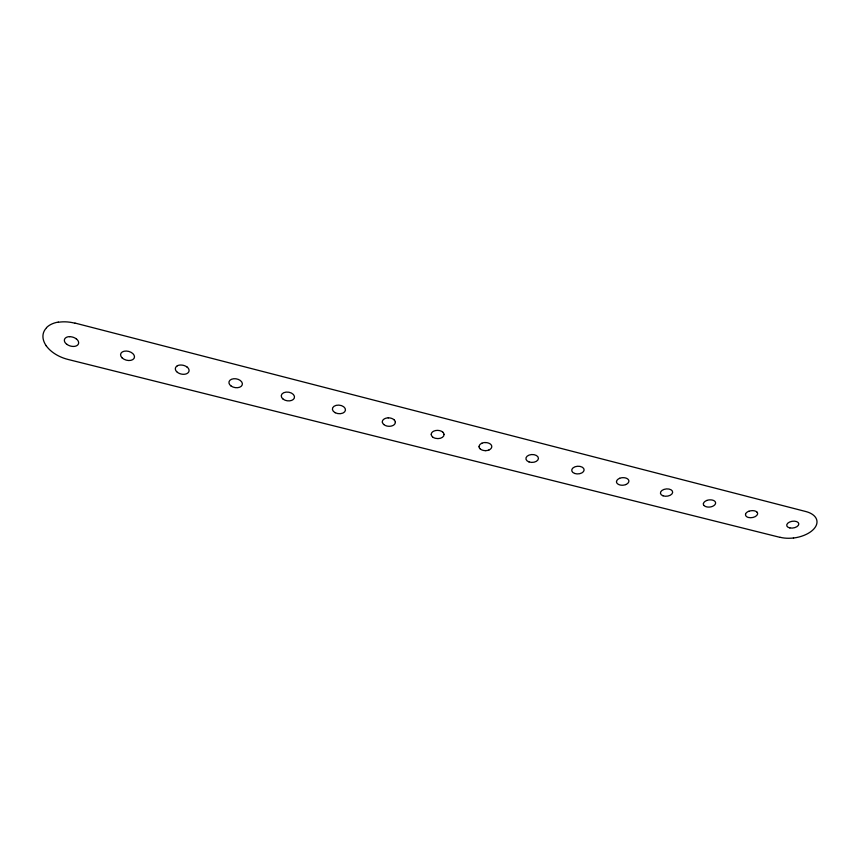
<?xml version="1.0" encoding="UTF-8"?>
<svg xmlns="http://www.w3.org/2000/svg" width="860" height="860" viewBox="0 0 860 860"><rect width="100%" height="100%" fill="white"/><g stroke="black" fill="none" stroke-linecap="round" stroke-linejoin="round"><path stroke-width="1.29" d="M780.009 537.36L68.112 359.469A29.143 18.383 16.6 0 1 57.48 355.363A29.358 18.522 16.6 0 1 46.203 345.763M75.046 323.081L805.874 511.549A24.252 13.513 -8.7 0 1 812.861 514.699A24.424 13.609 -8.7 0 1 817 521.697A24.252 13.513 -8.7 0 1 806.433 534.286A24.424 13.609 -8.7 0 1 793.436 538.038M745.588 514.237A6.085 3.472 -7.9 0 0 746.104 516.15A6.127 3.494 -7.9 0 0 748.415 517.462A6.085 3.472 -7.9 0 0 757.553 514.097A6.127 3.494 -7.9 0 0 757.047 512.173M749.006 511.238A6.085 3.472 -7.9 0 1 757.058 512.184M745.502 514.237A6.127 3.494 -7.9 0 1 748.942 511.216M704.071 505.508A6.106 3.558 -6.9 0 0 708.801 507.088A6.149 3.59 -6.9 0 0 712.188 506.475A6.106 3.558 -6.9 0 0 715.531 503.423A6.149 3.59 -6.9 0 0 714.95 501.434A6.106 3.558 -6.9 0 0 710.199 499.864A6.149 3.59 -6.9 0 0 706.726 500.456M703.458 503.562A6.106 3.558 -6.9 0 1 706.78 500.488M703.996 505.519A6.149 3.59 -6.9 0 1 703.383 503.551M625.725 484.567A6.17 3.752 -4.5 0 0 628.843 481.385A6.213 3.773 -4.5 0 0 628.069 479.31A6.17 3.752 -4.5 0 0 623.081 477.676A6.213 3.773 -4.5 0 0 619.598 478.3M616.555 481.535A6.17 3.752 -4.5 0 1 619.651 478.332M625.714 484.578A6.213 3.773 -4.5 0 1 622.285 485.233A6.17 3.752 -4.5 0 1 617.351 483.578A6.213 3.773 -4.5 0 1 616.47 481.525M488.996 449.941A6.321 4.031 0.2 0 0 491.759 446.534A6.364 4.063 0.2 0 0 490.662 444.319A6.321 4.031 0.2 0 0 485.287 442.577M485.577 450.64A6.321 4.031 0.2 0 1 480.235 448.888M479.117 446.706A6.321 4.031 0.2 0 1 481.847 443.276M488.985 449.952A6.364 4.063 0.2 0 1 485.556 450.651M480.159 448.888A6.364 4.063 0.2 0 1 479.031 446.695M481.783 443.244A6.364 4.063 0.2 0 1 485.244 442.535M444.05 434.408A6.386 4.117 2.1 0 1 435.504 438.31A6.386 4.117 2.1 0 1 432.472 436.826M432.526 436.815A6.386 4.117 2.1 0 1 431.301 434.59M442.846 432.171A6.386 4.117 2.1 0 0 433.892 431.086A6.386 4.117 2.1 0 0 431.247 434.601M442.792 432.182A6.386 4.117 2.1 0 1 444.007 434.418M66.897 344.333A7.288 4.601 16.5 0 0 73.487 346.44A7.332 4.633 16.5 0 0 76.895 345.591A7.288 4.601 16.5 0 0 78.378 341.474A7.332 4.633 16.5 0 0 76.218 338.786M69.585 336.701A7.288 4.601 16.5 0 1 76.218 338.829M66.833 344.322A7.332 4.633 16.5 0 1 64.629 341.678A7.288 4.601 16.5 0 1 66.112 337.539A7.332 4.633 16.5 0 1 69.531 336.636M177.386 372.294A6.944 4.493 12.6 0 0 183.631 374.304A6.998 4.526 12.6 0 0 187.061 373.498A6.944 4.493 12.6 0 0 188.921 369.574A6.998 4.526 12.6 0 0 187.061 367.005M177.332 365.844A6.944 4.493 12.6 0 0 175.504 369.789A6.998 4.526 12.6 0 0 177.343 372.283M187.039 367.059A6.944 4.493 12.6 0 0 180.761 365.027A6.998 4.526 12.6 0 0 177.278 365.779M395.288 422.013A6.471 4.203 4 0 1 392.805 425.582A6.525 4.236 4.1 0 1 383.689 424.485M383.764 424.474A6.471 4.203 4 0 1 382.421 422.206M388.301 417.874A6.471 4.203 4 0 0 384.871 418.616A6.525 4.236 4.1 0 0 382.324 422.185M393.966 419.723A6.471 4.203 4 0 0 390.859 418.175A6.525 4.236 4.1 0 0 388.269 417.831M393.966 419.691A6.525 4.236 4.1 0 1 395.299 422.002M46.268 345.838A29.143 18.383 16.6 0 1 46.526 327.832M58.297 322.296A29.143 18.383 16.6 0 1 75.013 323.231M46.483 327.628A29.358 18.522 16.6 0 1 58.351 322.059M793.565 537.973A24.252 13.513 -8.7 0 1 780.138 537.296M789.856 527.933A6.106 3.397 -8.7 0 0 798.811 523.901A6.106 3.397 -8.7 0 0 789.598 522.031A6.106 3.397 -8.7 0 0 789.856 527.933M574.62 473.452A6.213 3.849 -3.1 0 0 584.123 470.012A6.213 3.849 -3.1 0 0 575.017 466.776A6.213 3.849 -3.1 0 0 574.62 473.452M663.017 495.801A6.138 3.655 -5.8 0 0 672.638 492.522A6.138 3.655 -5.8 0 0 663.995 489.404A6.138 3.655 -5.8 0 0 663.017 495.801M528.986 461.917A6.267 3.945 -1.5 0 0 538.435 458.401A6.267 3.945 -1.5 0 0 529.093 455.08A6.267 3.945 -1.5 0 0 528.986 461.917M122.141 357.91A7.106 4.547 14.6 0 0 134.053 358.394A7.106 4.547 14.6 0 0 126.398 351.041A7.106 4.547 14.6 0 0 122.141 357.91M283.209 399.212A6.676 4.364 8.3 0 0 294.303 398.115A6.676 4.364 8.3 0 0 286.111 392.096A6.676 4.364 8.3 0 0 283.209 399.212M231.082 386.022A6.805 4.429 10.5 0 0 242.219 384.904A6.805 4.429 10.5 0 0 233.662 378.744A6.805 4.429 10.5 0 0 231.082 386.022M335.185 412.714A6.568 4.289 6.1 0 0 345.451 410.198A6.568 4.289 6.1 0 0 336.163 405.35A6.568 4.289 6.1 0 0 335.185 412.714"/></g></svg>
